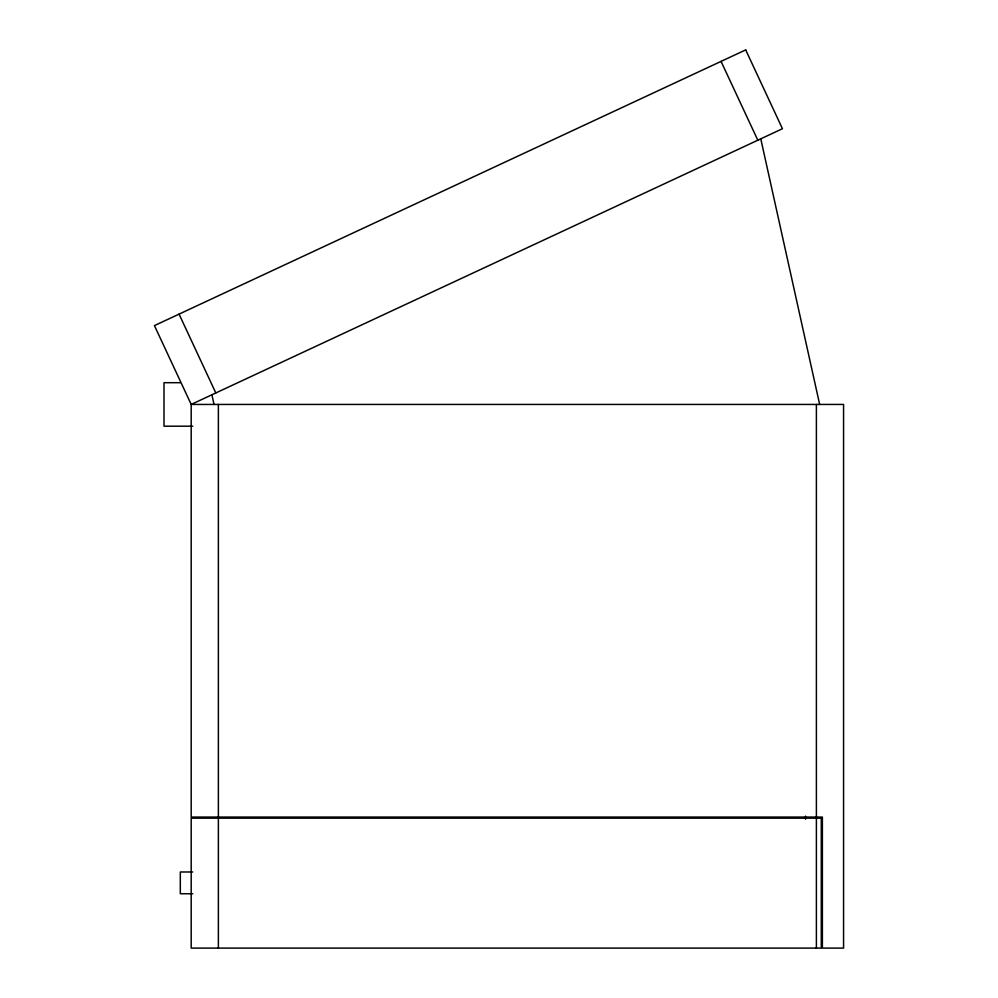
<?xml version="1.0" encoding="UTF-8"?>
<svg xmlns="http://www.w3.org/2000/svg" width="998" height="998" viewBox="0 0 998 998"><rect width="100%" height="100%" fill="white"/><g stroke="black" fill="none" stroke-linecap="round" stroke-linejoin="round"><path stroke-width="1.5" d="M180.314 382.696L164.009 382.696L164.009 426.196L192.739 426.196M192.739 871.99L180.314 871.99L180.314 893.734L192.739 893.734M721.055 61.389L757.819 140.219M179.066 314.121L215.817 392.963M760.775 138.847L819.657 404.44M211.888 394.796L214.021 404.44M816.389 404.44L816.389 948.1M805.523 816.127L805.523 819.233M218.375 404.44L218.375 817.075M218.375 818.16L218.375 948.1M745.693 49.9L154.428 325.61L191.192 404.44L191.192 817.075L822.377 817.075L822.377 948.1L843.572 948.1L843.572 404.44L191.192 404.44L782.444 128.73L745.693 49.9M821.279 818.16L191.192 818.16L191.192 948.1L821.279 948.1L821.279 818.16"/></g></svg>
